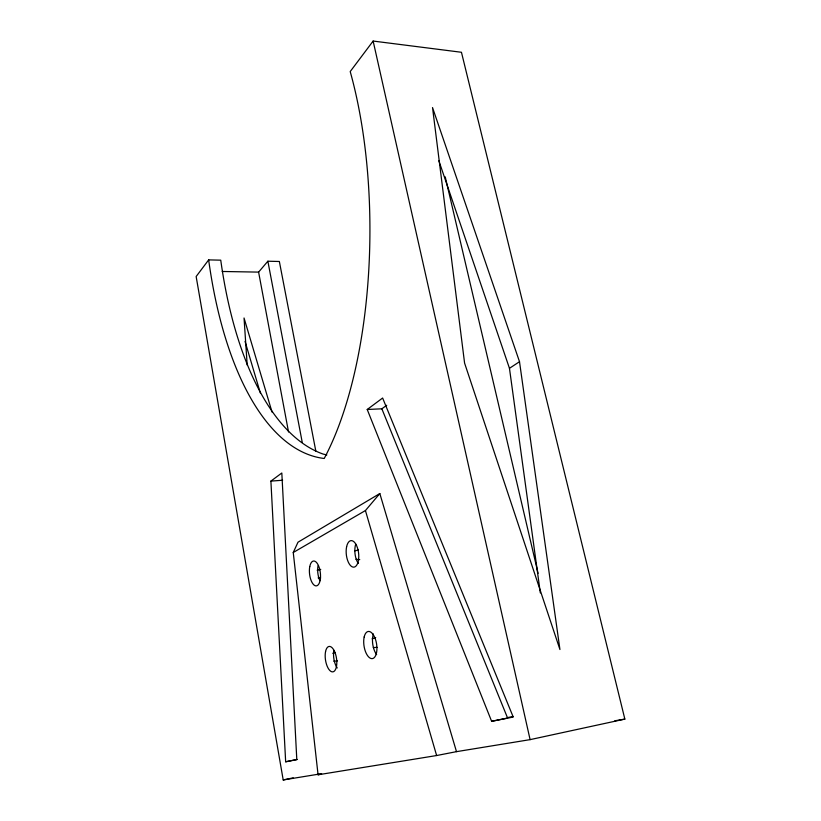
<?xml version="1.0" encoding="UTF-8"?>
<svg xmlns="http://www.w3.org/2000/svg" width="821" height="821" viewBox="0 0 821 821"><rect width="100%" height="100%" fill="white"/><g stroke="black" fill="none" stroke-linecap="round" stroke-linejoin="round"><path stroke-width="1.23" d="M456.497 751.656L436.628 755.536L318.066 774.788L293.251 552.492L297.992 542.209L379.825 493.544L456.497 751.656L530.099 739.639L624.853 719.104L461.453 52.277L373.134 41.05L350.208 71.56A277.878 109.039 -89.4 0 1 324.213 458.477A329.755 145.368 -86.2 0 1 208.657 259.888L196.147 276.523L283.204 779.95L321.504 773.7M293.251 552.492L365.437 510.549L379.825 493.544M222.204 271.474L258.605 272.11L267.872 261.222L279.356 261.489L315.869 451.345M270.899 481.116L281.819 472.999L296.802 759.599L285.657 761.785L270.899 481.116L282.629 480.234M367.223 409.484L382.627 398.021L513.238 717.051L491.625 721.3L367.223 409.484L381.847 408.807L386.732 405.256M540.341 592.947L509.461 368.321L519.508 361.702L432.523 107.561L464.583 363.087L559.932 649.524L519.508 361.702M372.118 638.82L375.72 637.517M332.741 653.29L335.132 652.418M318.066 774.788L321.606 773.895M317.142 570.205L320.754 569.394M283.204 779.95L293.22 777.836M354.826 550.809L358.459 550.049M285.657 761.785L297.233 759.446M491.625 721.3L507.604 718.047L381.847 408.807M508.066 717.482L513.043 716.507M614.765 720.807L624.853 719.104M333.757 661.172L337.482 660.905M373.298 647.574L377.044 647.369M208.657 259.888L220.746 260.165A327.487 147.667 -86 0 0 323.156 454.075L326.84 454.937M318.127 577.892L320.631 578.015M355.965 559.317L359.742 559.624M438.855 160.772L509.461 368.321M272.038 412.091L244.042 317.984L247.183 365.037M245.038 341.392L260.319 392.951M365.437 510.549L436.628 755.536M445.228 176.874L538.104 573.366M373.134 41.05L530.099 739.639M267.872 261.222L302.241 442.365M258.605 272.11L288.53 431.969M358.305 563.422A13.29 6.24 83.6 0 1 355.739 544.149M319.944 580.734A12.479 5.48 83.5 0 1 318.025 565.792M337.236 667.966A12.828 5.624 81.5 0 1 333.921 650.304M376.623 654.583A13.68 6.424 81.2 0 1 373.442 634.007M346.606 546.765A13.341 6.178 83.7 0 0 353.348 567.157A13.341 6.178 83.7 0 0 357.433 547.74A13.341 6.178 83.7 0 0 346.606 546.765M309.763 566.613A12.52 5.429 83.5 0 0 315.787 585.876A12.52 5.429 83.5 0 0 319.307 567.834A12.52 5.429 83.5 0 0 309.763 566.613M325.578 651.464A12.869 5.573 81.5 0 0 331.838 671.794A12.869 5.573 81.5 0 0 335.553 654.132A12.869 5.573 81.5 0 0 325.578 651.464M364.185 636.952A13.731 6.363 81.3 0 0 371.215 658.555A13.731 6.363 81.3 0 0 375.546 639.58A13.731 6.363 81.3 0 0 364.185 636.952"/></g></svg>
